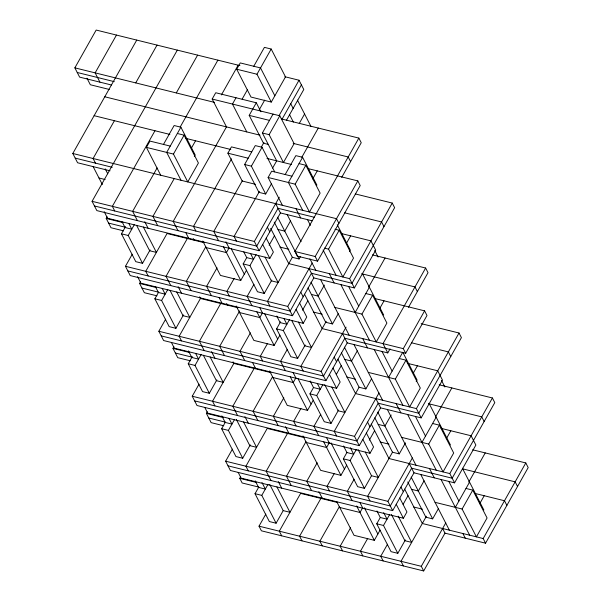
<?xml version="1.0" encoding="UTF-8"?>
<svg xmlns="http://www.w3.org/2000/svg" width="601" height="601" viewBox="0 0 601 601"><rect width="100%" height="100%" fill="white"/><g stroke="black" fill="none" stroke-linecap="round" stroke-linejoin="round"><path stroke-width="0.9" d="M111.388 84.981L79.632 77.131L74.862 67.853L96.175 30.05L239.934 65.607M116.459 35.068L95.146 72.864L99.916 82.149M110.036 170.797L77.582 162.766L72.811 153.488L136.743 40.087M114.408 120.703L93.095 158.499L95.484 163.141M135.721 82.9L157.026 45.105M275.664 203.656L280.427 212.942L259.121 250.737L96.844 210.598L92.073 201.32L177.318 50.116M154.975 130.74L112.357 206.338L114.738 210.974M176.288 92.937L197.601 55.134M123.596 230.859L110.975 227.734L106.204 218.456L107.106 216.848M160.715 175.229L146.404 147.38L149.957 141.085L170.241 146.096M163.48 144.428L174.132 125.526L180.893 127.202L195.205 155.043L194.318 156.621M157.124 167.927L132.641 211.357L137.411 220.635M180.142 127.089L217.885 60.153M180.893 127.202L166.687 152.399L180.999 180.24M150.085 249.948L142.535 263.336L135.773 261.66L121.462 233.819L125.459 226.727M184.101 135.172L198.413 163.014L187.76 181.915L173.449 154.074L184.101 135.172L177.34 133.497M142.535 263.336L128.223 235.487L134.444 224.466M177.979 230.671L173.208 221.386L226.487 126.886L212.176 99.045L215.729 92.742L256.296 102.779L260.932 111.786M174.237 178.572L152.924 216.368L157.695 225.653M191.464 148.011L195.55 140.769M221.393 94.928L238.169 65.171M309.049 268.624L313.82 277.91L292.507 315.713L130.229 275.574L125.459 266.288L132.265 254.223M253.772 66.26L264.425 47.359L271.194 49.034L285.498 76.875L271.291 102.08L251.008 97.061L236.696 69.213L240.25 62.917L260.534 67.936L274.845 95.777M236.013 97.76L232.459 104.063L246.771 131.904M242.128 99.142L247.574 89.489M271.291 102.08L256.98 74.231L271.194 49.034M156.981 295.827L144.36 292.71L139.59 283.424L140.499 281.816M255.425 184.297L242.195 181.021L227.884 153.18L231.438 146.877L251.721 151.895M267.918 144.315L263.508 143.226L249.197 115.377L256.296 102.779M231.58 158.844L193.492 226.404L195.881 231.047M259.241 109.788L264.68 100.134M187.339 238.522L166.034 276.325L170.797 285.603M183.47 314.916L175.928 328.304L169.166 326.628L154.855 298.787L158.409 292.484L155.456 286.752M175.928 328.304L161.616 300.462L167.829 289.434M271.464 183.778L265.687 194.01L258.926 192.343L244.615 164.494L255.275 145.592L262.036 147.268L274.665 171.833M272.606 168.077L276.685 160.843L262.374 132.994L273.034 114.092M242.346 180.758L213.776 231.423L218.546 240.7M261.285 147.162L263.952 142.437M279.074 115.61L299.02 80.226L284.912 76.733M205.812 246.756L186.318 281.343L191.088 290.621M265.687 194.01L251.376 166.169L262.036 147.268M279.796 115.768L294.107 143.609L283.447 162.51L269.135 134.669L279.796 115.768L212.176 99.045M342.442 333.6L347.213 342.878L325.9 380.681L163.622 340.542L158.852 331.256L165.651 319.199M281.877 119.516L301.409 84.861M286.482 120.215L303.79 89.504L299.02 80.226M259.459 191.403L234.067 236.441L236.448 241.084M217.029 267.858L206.601 286.361L211.372 295.639M282.425 205.332L268.114 177.483L271.667 171.187L291.951 176.206M199.607 296.841L200.449 298.479L179.136 336.275L181.517 340.917M229.101 247.882L226.442 252.6L206.158 247.589M299.253 123.453L304.579 114.002M190.374 360.795L177.753 357.678L172.983 348.392L173.892 346.785M285.19 174.53L295.842 155.629L302.603 157.304L316.915 185.146M259.121 250.737L254.351 241.459L279.285 197.226M301.852 157.192L318.282 128.058M234.142 278.511L226.885 291.372L229.266 296.015M302.603 157.304L288.397 182.501L302.709 210.35M220.732 303.497L199.419 341.293L204.19 350.578M271.795 280.051L264.245 293.438L257.483 291.763L243.172 263.922L246.726 257.619L243.781 251.887M216.863 379.885L209.313 393.272L202.552 391.604L188.241 363.755L192.237 356.671M202.785 241.031L220.462 275.431L240.753 280.449L246.523 270.21M305.811 165.275L320.123 193.116L309.47 212.018L295.159 184.176L305.811 165.275L299.05 163.6M264.245 293.438L249.933 265.597L256.154 254.569M209.313 393.272L195.009 365.431L201.222 354.402M269.128 245.216L274.454 235.765M312.723 178.918L317.253 170.872M253.968 284.326L247.169 296.391L251.939 305.676M239.656 310.927L219.703 346.311L224.474 355.597M290.538 220.898L284.769 231.137L278.008 229.469M104.183 211.672L107.549 218.223L269.826 258.362L273.38 252.059L266.22 238.139M375.828 398.568L380.598 407.854L359.293 445.649L197.008 405.51L192.237 396.232L199.044 384.167M307.787 168.535L357.828 180.909L360.209 185.551L317.591 261.15L297.307 256.131L294.918 251.488L358.85 138.095L281.321 118.915M292.394 257.175L267.453 301.409L269.841 306.052M250.422 332.834L239.987 351.33L244.757 360.608M232.993 361.81L233.834 363.447L212.529 401.25L214.91 405.885M262.494 312.851L259.827 317.576L239.544 312.558M223.767 425.771L211.146 422.646L206.376 413.368L207.277 411.76M341.699 177.385L361.239 142.73L358.85 138.095M274.221 222.092L292.319 257.311L299.08 258.986L300.41 256.619M317.591 261.15L315.202 256.507L357.828 180.909M292.507 315.713L287.736 306.427L312.227 262.998M267.528 343.479L260.278 356.348L262.66 360.991M254.125 368.466L232.812 406.261L237.583 415.546M305.18 345.019L297.638 358.406L290.876 356.739L276.565 328.89L280.562 321.805M250.256 444.86L242.706 458.247L235.945 456.572L221.634 428.731L225.187 422.428L221.822 415.877M236.178 306.007L253.855 340.399L274.139 345.417L279.916 335.178M339.204 230.243L353.516 258.092L342.855 276.993L328.552 249.145L339.204 230.243L334.975 229.199M297.638 358.406L283.326 330.565L289.539 319.537M242.706 458.247L228.395 430.399L234.615 419.378M302.521 310.184L307.847 300.733M346.567 243.082L350.646 235.847M287.361 349.301L280.562 361.366L285.332 370.644M272.591 376.699L253.096 411.279L257.867 420.565M324.375 285.084L318.162 296.105L311.401 294.437M137.569 276.64L140.934 283.191L303.22 323.33L306.765 317.035L299.614 303.107M409.221 463.536L413.991 472.822L392.678 510.617L230.401 470.485L225.63 461.2L232.429 449.135M349.414 251.691L350.308 250.114L337.259 224.729M341.826 233.661L370.93 240.866L375.7 250.144L354.387 287.947L349.617 278.661L392.243 203.063L355.281 193.92M326.238 321.34L300.846 366.377L303.227 371.02M283.807 397.802L273.38 416.298L278.15 425.583M295.887 377.819L293.22 382.544L272.937 377.526M258.903 487.126L242.15 482.979L239.761 478.336L240.67 476.728M308.028 287.887L325.704 322.279L332.466 323.954L338.243 313.714M325.9 380.681L321.129 371.395L346.071 327.162M368.638 287.135L385.061 258.002M300.921 408.447L293.664 421.316L296.053 425.959M355.176 312.445L369.382 287.24M287.511 433.434L266.198 471.237L270.968 480.515M338.573 409.995L331.023 423.382L324.262 421.707L309.951 393.865L313.504 387.562L310.139 381.011M269.729 484.406L283.199 510.617L276.099 523.216L269.338 521.54L255.027 493.699L258.58 487.396L255.207 480.845M269.571 370.975L287.248 405.375L307.532 410.385L313.301 400.153M372.597 295.219L386.901 323.06L376.249 341.961L361.937 314.113L372.597 295.219L365.836 293.543M331.023 423.382L316.712 395.533L322.932 384.512M276.099 523.216L261.788 495.374L268.001 484.346M336.35 374.37L341.233 365.709M379.501 308.861L384.039 300.816M320.754 414.269L313.947 426.334L318.718 435.612M305.984 441.667L286.489 476.255L291.26 485.533M357.325 350.841L351.547 361.081L344.786 359.406M171.383 342.427L174.328 348.167L336.605 388.299L340.158 382.003L333.007 368.082M442.614 528.512L444.995 533.147L423.682 570.95L261.405 530.811L259.023 526.168L265.822 514.11M372.44 254.877L425.636 268.031L383.01 343.629L387.78 352.915L390.049 348.896M359.173 387.119L334.239 431.353L336.62 435.995M317.2 462.77L306.773 481.273L311.543 490.551M329.273 442.787L326.613 447.512L306.33 442.501M408.485 307.321L428.017 272.674L425.636 268.031M341.421 352.855L359.097 387.254L365.859 388.922L371.628 378.683M424.607 310.852L426.988 315.487L405.683 353.29L403.294 348.648L424.607 310.852L374.333 298.419M359.293 445.649L354.522 436.371L379.006 392.941M334.314 473.415L327.057 486.284L329.438 490.927M388.569 377.413L402.775 352.216L417.086 380.057L416.2 381.635M320.904 498.409L299.591 536.205L301.98 540.847M358.053 449.54L371.516 475.752L364.416 488.35L357.655 486.675L343.344 458.833L346.897 452.53L343.532 445.98M302.957 435.943L320.633 470.343L340.917 475.361L346.694 465.121M405.983 360.187L420.294 388.028L409.642 406.93L395.33 379.088L405.983 360.187L399.222 358.512M364.416 488.35L350.105 460.501L356.318 449.48M369.299 440.127L374.626 430.677M413.345 373.026L417.425 365.784M354.139 479.237L347.34 491.302L352.111 500.588M339.377 506.643L319.875 541.223L322.264 545.866M391.153 415.028L384.94 426.049L378.179 424.374M204.768 407.403L207.721 413.135L369.998 453.274L373.552 446.971L366.392 433.051M407.959 363.447L437.708 370.802L442.479 380.087L421.173 417.883L416.403 408.605L459.021 333.007L421.158 323.639M392.566 452.087L367.624 496.321L370.013 500.964M350.593 527.746L340.158 546.241L342.547 550.884M362.666 507.762L359.999 512.488L339.715 507.469M374.814 417.823L392.491 452.222L399.252 453.898L405.465 442.869M392.678 510.617L387.908 501.339L412.399 457.909M435.417 417.079L451.847 387.938M367.699 538.391L360.442 551.26L362.831 555.895M421.955 442.381L436.168 417.184M405.352 539.931L397.809 553.318L391.041 551.65L376.737 523.802L380.283 517.506L376.917 510.948M336.77 501.737L354.027 535.311L374.31 540.329L380.08 530.09M439.376 425.155L453.687 453.004L443.027 471.898L428.716 444.056L439.376 425.155L432.615 423.487M397.809 553.318L383.498 525.477L389.711 514.448M403.136 504.307L408.019 495.645M446.28 438.798L450.818 430.759M387.532 544.213L380.733 556.278L383.115 560.913M424.103 480.785L418.334 491.017L411.565 489.349M238.161 472.371L241.106 478.103L403.384 518.242L406.937 511.939L399.785 498.019M441.119 428.355L471.101 435.77L475.872 445.056L454.559 482.858L449.788 473.573L492.414 397.975L439.218 384.82M426.409 516.251L401.017 561.289L403.399 565.932M407.778 481.979L425.876 517.191L432.637 518.866L438.414 508.626M423.682 570.95L421.301 566.307L445.784 522.878M468.81 482.047L485.232 452.906M455.348 507.357L469.554 482.152M472.762 490.131L487.073 517.972L476.42 536.873L462.109 509.024L472.762 490.131L466 488.455M479.673 503.766L484.211 495.727M525.8 462.943L528.189 467.586L485.563 543.184L483.181 538.541L525.8 462.943L472.611 449.788M236.696 69.213L256.98 74.231M74.862 67.853L214.602 102.41M77.251 72.488L114.288 81.653M249.197 115.377L269.481 120.395M109.277 89.436L90.338 84.756L86.972 78.205M262.374 132.994L269.135 134.669M104.777 96.784L260 135.18M293.205 143.391L348.197 156.989L350.578 161.631M94.124 115.685L169.85 134.414M185.844 138.373L230.822 149.499M266.987 158.439L291.56 164.516M227.884 153.18L248.168 158.198M244.615 164.494L251.376 166.169M146.404 147.38L173.449 154.074M268.114 177.483L295.159 184.176M344.621 212.822L381.59 221.964L383.971 226.6M72.811 153.488L336.515 218.711L338.896 223.347M75.2 158.123L112.237 167.288M314.203 217.239L278.045 208.299L256.732 246.094L94.455 205.963M280.427 212.942L312.182 220.792M98.992 178.009L105.167 179.534M324.322 248.1L328.552 249.145M279.991 247.086L288.811 249.265M92.073 201.32L254.351 241.459M294.918 251.488L315.202 256.507M361.787 273.778L414.975 286.932L417.364 291.575M106.204 218.456L122.957 222.603M204.1 242.669L167.055 233.504L145.743 271.306L148.131 275.949M349.617 278.661L288.765 263.614L270.668 228.395M108.586 223.099L125.714 227.336M246.726 257.619L253.487 259.294L250.542 253.562M313.82 277.91L354.387 287.947M121.462 233.819L128.223 235.487M243.172 263.922L249.933 265.597M334.892 307.427L361.937 314.113M313.384 312.054L322.204 314.233M125.459 266.288L287.736 306.427M127.848 270.931L290.125 311.07L311.438 273.267L352.006 283.304L394.624 207.706L392.243 203.063M411.407 342.758L448.369 351.901L450.75 356.543M139.59 283.424L156.35 287.571M200.449 298.479L238.079 307.787M403.294 348.648L322.159 328.582L304.482 294.182M141.979 288.067L158.732 292.214M405.683 353.29L344.824 338.235L323.518 376.038L161.233 335.899M158.409 292.484L165.17 294.159L162.225 288.427M347.213 342.878L387.78 352.915M154.855 298.787L161.616 300.462M276.565 328.89L283.326 330.565M368.285 372.395L395.33 379.088M346.777 377.022L355.597 379.208M158.852 331.256L321.129 371.395M428.566 403.714L481.754 416.876L484.143 421.511M172.983 348.392L189.743 352.539M233.834 363.447L270.878 372.612M416.403 408.605L355.544 393.55L337.867 359.158M175.364 353.035L192.125 357.182M313.504 387.562L320.265 389.238L317.32 383.498M380.598 407.854L421.173 417.883M188.241 363.755L195.009 365.431M309.951 393.865L316.712 395.533M401.671 437.37L428.716 444.056M380.163 441.998L388.982 444.177M192.237 396.232L354.522 436.371M194.626 400.875L356.904 441.006L378.217 403.211L418.784 413.24L461.41 337.642L459.021 333.007M462.86 468.908L515.147 481.844L517.536 486.487M206.376 413.368L223.129 417.507M304.271 437.581L267.227 428.415L245.914 466.218L248.303 470.861M449.788 473.573L388.937 458.518L371.26 424.126M208.757 418.011L225.518 422.15M225.187 422.428L231.948 424.103L229.004 418.371M346.897 452.53L353.658 454.206L350.293 447.655M413.991 472.822L454.559 482.858M221.634 428.731L228.395 430.399M343.344 458.833L350.105 460.501M474.737 493.383L504.494 500.746L506.876 505.388M371.516 475.752L378.284 477.419L365.235 452.035M435.064 502.338L462.109 509.024M413.556 506.966L422.375 509.145M225.63 461.2L387.908 501.339M228.019 465.843L390.297 505.982L411.61 468.179L452.177 478.216L494.796 402.617L492.414 397.975M239.761 478.336L256.522 482.483M337.657 502.549L300.62 493.391L279.307 531.186L281.689 535.829M483.181 538.541L422.33 523.494L404.646 489.094M444.995 533.147L485.563 543.184M258.58 487.396L265.341 489.071L261.968 482.52M380.283 517.506L387.044 519.174L383.678 512.623M255.027 493.699L261.788 495.374M376.737 523.802L383.498 525.477M283.199 510.617L289.96 512.285L276.918 486.9M259.023 526.168L421.301 566.307M297.427 100.082L310.897 126.285M374.731 250.497L378.097 257.048M441.51 380.441L444.875 386.991M290.756 103.763L293.138 108.405M289.584 114.701L293.371 122.078M362.23 273.32L383.693 315.089M429.009 403.263L450.472 445.025M462.402 468.232L483.865 510.001M348.625 286.489L358.729 306.142M382.018 351.457L392.122 371.11M415.411 416.433L425.508 436.086M448.797 481.401L458.901 501.054M307.479 219.628L310.424 225.36M323.053 249.933L336.094 275.318M340.865 284.596L369.487 340.286M374.258 349.572L402.88 405.262M407.651 414.54L436.266 470.23M441.036 479.508L469.659 535.198M295.947 208.675L300.718 217.953M329.333 273.643L334.103 282.928M362.726 338.618L367.496 347.896M396.119 403.587L400.89 412.864M429.505 468.555L434.275 477.84M462.898 533.53L465.279 538.165M287.195 214.61L301.078 241.64M309.921 258.836L315.81 270.3M320.581 279.585L349.204 335.268M353.974 344.553L382.589 400.243M387.36 409.521L415.982 465.212M420.753 474.49L449.375 530.18M277.617 217.216L299.08 258.986M311.002 282.185L332.466 323.954M344.396 347.16L365.859 388.922M377.781 412.128L399.252 453.898M411.174 477.096L432.637 518.866M267.392 227.201L269.774 231.836M300.778 292.169L303.167 296.811M334.171 357.137L336.552 361.779M367.564 422.112L369.946 426.748M400.95 487.08L403.339 491.723M262.675 244.442L269.826 258.362M296.06 309.41L303.22 323.33M329.453 374.378L336.605 388.299M362.839 439.354L369.998 453.274M396.232 504.322L403.384 518.242M265.064 257.123L278.113 282.508L271.351 280.84L258.302 255.448M298.457 322.091L311.498 347.483L304.737 345.808L291.688 320.423M331.842 387.067L344.891 412.451L338.13 410.776L324.66 384.572M398.2 516.184L411.67 542.395L404.909 540.72L391.439 514.516M283.927 318.53L286.88 324.262L280.119 322.594L276.745 316.043M231.257 248.761L244.299 274.146M264.643 313.73L277.692 339.122M298.036 378.705L311.085 404.09M331.001 442.854L344.471 469.058M364.394 507.822L377.864 534.034M225.886 241.775L229.259 248.326M259.7 307.562L262.645 313.294M293.093 372.537L296.038 378.269M326.478 437.505L329.431 443.238M359.871 502.474L362.816 508.206M223.497 246.868L240.753 280.449M256.882 311.844L274.139 345.417M290.275 376.812L307.532 410.385M323.661 441.78L340.917 475.361M356.633 505.937L374.31 540.329M193.259 238.559L194.1 240.197M226.652 303.528L227.494 305.165M185.739 232.557L188.684 238.289M219.132 297.533L222.077 303.265M252.518 362.501L255.47 368.233M285.49 426.65L288.856 433.201M318.883 491.626L322.249 498.176M144.751 221.709L148.116 228.26M178.136 286.677L181.51 293.228M211.529 351.645L214.895 358.196M244.923 416.613L248.288 423.172M278.308 481.589L281.681 488.14M143.354 227.02L156.403 252.405L149.641 250.737L136.592 225.345M176.747 291.988L189.788 317.381L183.027 315.705L169.985 290.321M210.132 356.956L223.181 382.349L216.42 380.673L203.371 355.289M243.525 421.932L256.574 447.317L249.813 445.649L236.343 419.438M105.205 168.851L107.729 173.764M128.832 223.459L131.777 229.191L125.016 227.516L122.071 221.784M195.61 353.396L198.555 359.128L191.794 357.46L188.429 350.909M93.102 166.545L102.365 184.56"/></g></svg>
